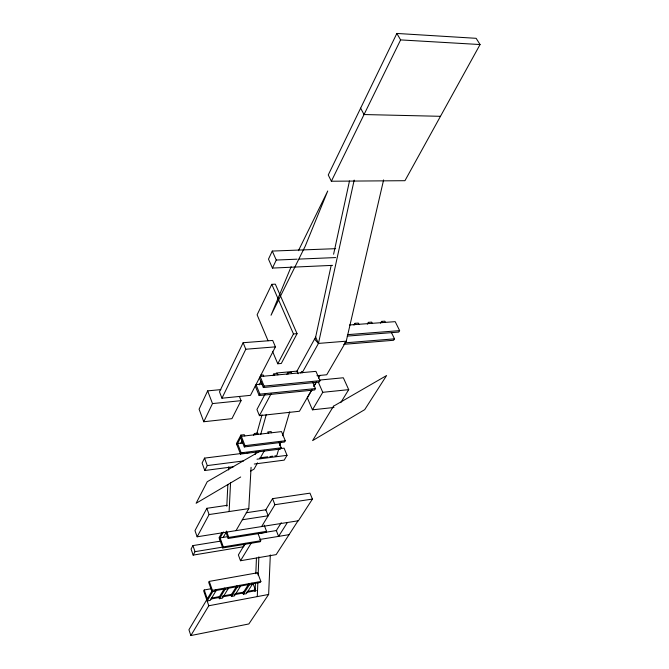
<?xml version="1.0" encoding="UTF-8"?>
<svg xmlns="http://www.w3.org/2000/svg" width="669" height="669" viewBox="0 0 669 669"><rect width="100%" height="100%" fill="white"/><g stroke="black" fill="none" stroke-linecap="round" stroke-linejoin="round"><path stroke-width="1" d="M255.123 591.429L255.449 583.1M255.817 573.718L256.436 558.088M257.281 596.606L257.849 582.314M258.134 575.173L258.87 556.809M211.805 591.287L208.703 582.356L209.263 581.394L257.624 572.773L260.868 581.486L212.374 590.334L188.934 629.746L190.857 635.55L248.86 623.951L268.637 594.457L270.318 554.919M226.791 506.257L227.861 484.49M228.581 469.973L228.739 466.862M229.116 511.559L230.579 482.424M236.015 530.634L248.793 508.616L251.076 467.322M331.172 265.426L315.074 339.718L318.452 343.414L346.249 341.19L383.613 179.902M333.597 254.237L349.486 180.965M302.112 372.867L318.452 343.414L354.177 180.095M256.72 433.872L262.022 414.805M255.04 454.577L255.884 451.558M260.684 434.482L266.329 414.387M278.839 448.69L276.782 455.656L274.8 455.915M279.726 445.696L280.896 441.716M282.661 435.736L289.71 411.828M291.149 266.697L271.029 315.25L305.206 246.217L327.735 190.991L298.433 250.691M335.637 248.676L272.266 251.067L268.495 259.129L272.442 268.077L332.56 265.359M220.862 389.609L207.649 390.88L199.078 409.169L203.777 421.746L231.926 418.66L241.066 400.664L239.544 396.809M272.442 268.077L276.264 260.049L272.266 251.067M203.777 421.746L212.491 403.583L207.649 390.88M243.131 342.712L219.499 391.842L221.957 398.206L250.474 395.346L275.419 346.86L272.693 340.437L243.131 342.712L245.791 349.235L221.957 398.206M272.509 351.3L277.777 363.785L281.298 363.476L297.061 333.672L275.319 284.149L271.781 284.333L257.105 314.815L268.043 340.738M396.851 33.45L328.253 174.96L331.364 181.232L404.954 180.697L480.066 44.547L476.144 38.317L396.851 33.45L400.606 39.906L331.364 181.232M243.8 453.197L204.538 458.114L202.08 463.04L204.798 470.499L233.673 466.728M204.798 470.499L207.281 465.591L204.538 458.114M259.254 384.817L261.044 381.363M312.64 382.074L315.475 388.58L314.681 389.96L259.146 395.563L259.881 394.15L255.993 384.608L262.156 384.014M263.343 387.535L264.096 386.105L260.157 376.513L315.935 371.354L320.041 380.678L319.23 382.083L263.343 387.535L259.421 377.952M277.777 363.785L293.465 333.94L271.781 284.333M244.77 435.929L244.285 434.691L240.89 435.093L236.441 443.547L240.497 454.067L280.478 449.05L281.197 447.812L278.973 442.351M272.927 375.66L273.838 373.938L277.359 373.611L277.886 374.874M236.918 444.776L241.375 436.33L281.524 431.605L285.27 440.754L284.551 442.008L244.319 446.934L240.698 437.61M265.141 394.008L256.946 409.503L259.413 415.65L299.436 411.259L311.796 389.743M240.74 443.522L242.529 440.152M227.167 505.321L206.855 508.306L194.98 530.634L197.138 536.789L298.399 520.75L312.423 499.091L309.981 493.162L272.542 498.656L265.677 510.079M259.413 415.65L271.087 393.832M240.497 454.067L241.166 452.821L237.579 443.522L242.696 442.903M244.319 446.934L245.005 445.663L240.89 435.093M197.138 536.789L209.096 514.553L206.855 508.306M220.703 541.104L192.931 545.595L191.066 549.065L193.149 555.111L243.474 546.765L245.523 543.353M253.518 435.193L254.429 433.504L257.782 433.111L258.276 434.34M286.934 374.364L287.862 372.65L291.341 372.332L291.876 373.578M193.149 555.111L195.03 551.657L192.931 545.595M300.766 373.076L301.711 371.379L302.246 372.616M257.557 462.839L254.044 469.103L250.482 471.202M260.065 458.374L264.581 450.321M222.049 532.44L219.056 537.734L222.727 547.944L260.132 541.773L260.768 540.744L258.083 533.67M219.491 538.93L223.438 531.955M223.145 537.542L226.155 532.256M313.853 386.155L316.429 381.673M318.486 378.085L320.033 375.401M311.896 389.968L307.339 397.904L312.465 409.829L333.982 407.471M313.928 386.439L316.462 382.032M222.727 547.944L223.329 546.899L220.076 537.884L228.154 536.588M264.171 525.115L266.563 531.345L265.911 532.407L228.179 538.486L228.79 537.424L226.473 531.069M353.968 325.109L355.005 323.319L358.358 323.077L358.935 324.298M346.249 341.19L326.748 374.765L316.947 375.694M211.387 588.687L204.246 589.983L203.694 590.928L208.795 605.754L190.857 635.55M312.465 409.829L322.759 392.31L348.708 389.651L343.331 377.768L319.539 380.067M278.931 448.799L284.091 448.146L287.026 455.338L284.208 460.13L254.295 464.035M367.314 324.139L368.368 322.358L371.688 322.115L372.265 323.319M215.886 590.97L212.792 591.53L207.156 600.988L210.217 600.419L215.886 590.97L215.468 589.774M244.185 545.268L238.373 554.927L240.506 560.739L276.155 554.618L298.023 520.817M380.502 323.177L381.573 321.404L384.851 321.17L385.436 322.366M240.506 560.739L251.134 543.245M261.612 526.578L274.917 504.702L312.423 499.091M225.11 589.28L224.692 588.084L218.947 597.534L219.357 598.713L225.11 589.28L228.171 588.72L227.753 587.533M340.738 402.679L348.708 389.651M228.171 588.72L222.384 598.145L219.357 598.713M237.303 587.048L236.876 585.868L231.014 595.285L231.432 596.455L237.303 587.048L240.33 586.496L239.903 585.316M391.432 332.577L394.501 338.84L393.598 340.278L343.649 344.343M349.494 324.983L395.203 321.655L399.636 330.637L398.724 332.092L347.194 336.106M240.33 586.496L234.426 595.895L231.432 596.455M281.256 522.715L276.322 530.559L278.588 536.379L287.411 522.497M249.37 584.84L248.935 583.669L242.956 593.06L243.382 594.231L249.37 584.84L252.364 584.296L251.929 583.117M252.364 584.296L246.351 593.679L243.382 594.231M254.78 590.861L255.382 589.941L253.258 584.162M260.868 581.486L260.258 582.44L252.18 583.912M240.681 476.989L196.134 503.264L207.239 481.73L259.848 451.257M208.795 605.754L268.637 594.457M211.396 598.103L219.583 596.581M222.652 596.012L232.879 594.114M234.919 593.738L244.126 592.023M247.196 591.455L255.382 589.941M210.794 599.048L219.909 597.35M221.974 596.965L232.059 595.092M234.008 594.724L244.21 592.834M246.234 592.458L256.361 590.568M214.833 590.735L224.926 588.896M227.953 588.335L237.043 586.68M240.071 586.128L248.14 584.647M223.329 546.899L260.768 540.744M195.03 551.657L222.852 547.083M259.789 539.465L289.058 534.665M228.79 537.424L266.563 531.345M258.577 533.427L276.707 530.5M242.32 519.763L268.177 515.782L265.852 509.778L246.242 512.747M209.096 514.553L248.793 508.616M207.281 465.591L243.533 460.933M256.996 459.202L287.026 455.338M259.881 457.83L267.834 456.81M269.824 456.551L272.81 456.166M246.903 452.813L248.968 452.553M241.166 452.821L281.197 447.812M245.005 445.663L285.27 440.754M212.491 403.583L241.066 400.664M259.881 394.15L315.475 388.58M264.096 386.105L320.041 380.678M276.238 373.034L297.814 371.052M260.534 375.167L263.201 374.916L263.728 376.187M245.791 349.235L275.419 346.86M344.493 342.888L394.501 338.84M348.056 334.617L399.636 330.637M293.465 333.94L297.061 333.672M276.264 260.049L297.103 259.179M299.185 259.087L335.654 257.565M440.47 116.314L364.036 114.541L360.633 108.169M400.606 39.906L480.066 44.547M381.573 321.404L382.158 322.6M368.368 322.358L368.945 323.562M355.005 323.319L355.574 324.54M318.452 343.414L315.634 337.117L296.969 371.128L298.115 373.787M318.285 382.124L322.759 392.31M287.862 372.65L288.389 373.904M273.838 373.938L274.365 375.2M255.265 386.021L259.146 395.563M271.614 432.768L271.121 431.547L267.801 431.94L268.294 433.161M254.429 433.504L254.914 434.733M272.542 498.656L274.917 504.702M225.871 532.139L228.179 538.486M209.263 581.394L212.792 591.53M204.246 589.983L207.306 598.864M333.497 406.208L312.624 440.595L364.714 409.645L386.582 375.543L333.497 406.208"/></g></svg>
